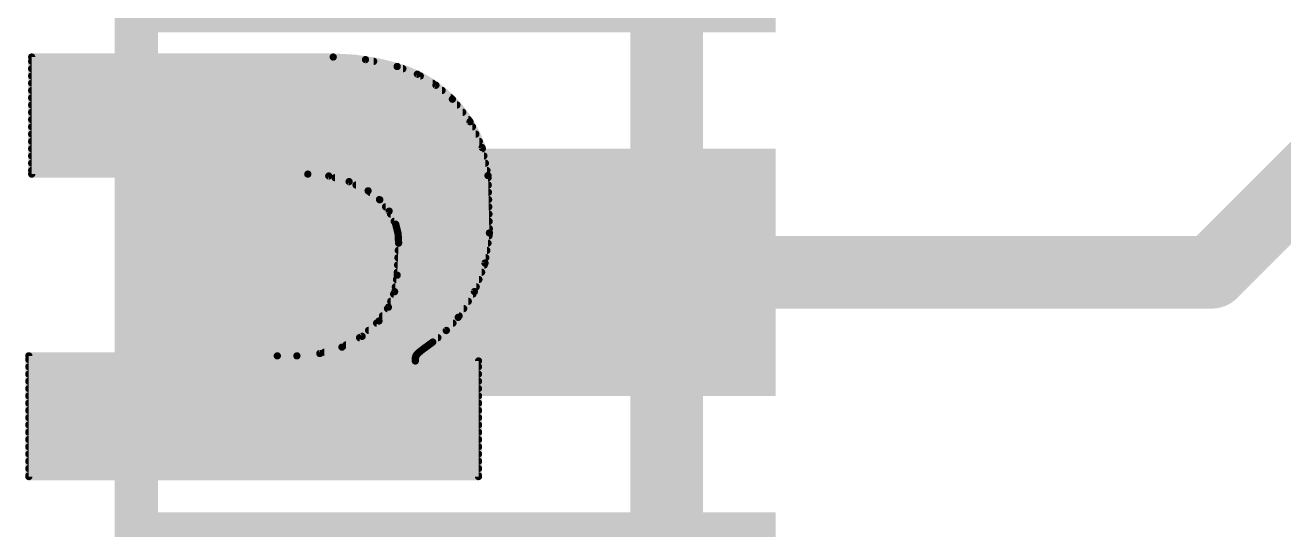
# Model space of a CAD drawing. Extents: x 0 to 108, y -13 to 32.
# Drawn here: x 14.267 to 18.668, y 16.245 to 18.008 of the extents above; entities that cross this region are included whole.
import ezdxf

# ---------------------------------------------------------------- set-up
doc = ezdxf.new("R2010")
doc.units = 0
for name, color, linetype in [('1', 12, 'CONTINUOUS'), ('16', 132, 'CONTINUOUS'), ('21', 41, 'CONTINUOUS'), ('22', 40, 'CONTINUOUS'), ('29', 253, 'CONTINUOUS'), ('31', 253, 'CONTINUOUS'), ('51', 53, 'CONTINUOUS')]:
    doc.layers.add(name, color=color, linetype=linetype)

# ---------------------------------------------------------------- blocks, each defined once
blk = doc.blocks.new('RECT')
blk.add_solid([(-0.5, -0.5), (0.5, -0.5), (-0.5, 0.5), (0.5, 0.5)])

msp = doc.modelspace()

# ---------------------------------------------------------------- linework, layer by layer
at = {"layer": '1', "const_width": 0.254}
for points in [[(18.415, 17.145), (21.59, 20.32)], [(15.7734, 17.145), (18.415, 17.145)]]:
    msp.add_lwpolyline(points, dxfattribs=at)
at = {"layer": '1', "const_width": 0.127}
for points in [[(15.7734, 17.2085, 1), (15.7734, 17.0815)], [(18.3701, 17.1899, 1), (18.4599, 17.1001)], [(18.415, 17.0815, 1), (18.415, 17.2085)]]:
    msp.add_lwpolyline(points, format="xyb", dxfattribs=at)
at = {"layer": '16', "const_width": 0.254}
msp.add_lwpolyline([(16.51, 14.732), (16.51, 29.21)], dxfattribs=at)
at = {"layer": '21', "const_width": 0.1524}
msp.add_lwpolyline([(14.6558, 10.541), (14.6558, 19.939)], dxfattribs=at)
at = {"layer": '22'}
for points, const_width in [([(14.29, 17.8626, 1), (14.29, 17.8498)], 0.0127), ([(14.29, 17.9032, 1), (14.29, 17.8905)], 0.0127), ([(14.29, 17.9032, 1), (14.29, 17.8905)], 0.0127), ([(14.29, 17.888, 1), (14.29, 17.8753)], 0.0127), ([(14.2964, 17.8968, 1), (14.2837, 17.8968)], 0.0127), ([(14.2964, 17.8968, 1), (14.2837, 17.8968)], 0.0127), ([(15.3446, 17.9031, 1), (15.3436, 17.8905)], 0.0127), ([(15.5677, 17.8638, 0.0668), (15.3441, 17.8968)], 0.0254), ([(15.3442, 17.9031, 1), (15.344, 17.8905)], 0.0127), ([(15.3441, 17.8905, 1), (15.3441, 17.9032)], 0.0127), ([(15.3441, 17.8905, 1), (15.3441, 17.9032)], 0.0127), ([(15.4583, 17.894, 1), (15.4557, 17.8816)], 0.0127), ([(15.4565, 17.8814, 1), (15.4575, 17.8941)], 0.0127), ([(15.4855, 17.8753, 1), (15.4855, 17.888)], 0.0127), ([(15.57, 17.8697, 1), (15.5654, 17.8579)], 0.0127), ([(15.7607, 17.7495, 0.1281), (15.5677, 17.8638)], 0.0254), ([(15.5695, 17.8699, 1), (15.5659, 17.8577)], 0.0127), ([(15.5659, 17.8577, 1), (15.5695, 17.8699)], 0.0127), ([(15.5664, 17.8576, 1), (15.569, 17.87)], 0.0127), ([(15.5876, 17.8498, 1), (15.5876, 17.8626)], 0.0127), ([(14.29, 17.8372, 1), (14.29, 17.8244)], 0.0127), ([(15.6415, 17.8423, 1), (15.635, 17.8314)], 0.0127), ([(15.636, 17.8309, 1), (15.6405, 17.8428)], 0.0127), ([(15.6485, 17.8244, 1), (15.6485, 17.8372)], 0.0127), ([(14.29, 17.7864, 1), (14.29, 17.7736)], 0.0127), ([(14.29, 17.8118, 1), (14.29, 17.7991)], 0.0127), ([(15.6914, 17.7991, 1), (15.6914, 17.8118)], 0.0127), ([(15.7073, 17.8032, 1), (15.6991, 17.7936)], 0.0127), ([(15.6999, 17.7929, 1), (15.7064, 17.8039)], 0.0127), ([(15.7248, 17.7736, 1), (15.7248, 17.7864)], 0.0127), ([(14.29, 17.761, 1), (14.29, 17.7482)], 0.0127), ([(14.29, 17.7356, 1), (14.29, 17.7229)], 0.0127), ([(15.7657, 17.7534, 1), (15.7557, 17.7456)], 0.0127), ([(15.8852, 17.4828, 0.1741), (15.7607, 17.7495)], 0.0254), ([(15.7652, 17.754, 1), (15.7562, 17.745)], 0.0127), ([(15.7547, 17.7482, 1), (15.7547, 17.761)], 0.0127), ([(15.7562, 17.745, 1), (15.7652, 17.754)], 0.0127), ([(15.7566, 17.7447, 1), (15.7648, 17.7543)], 0.0127), ([(15.7767, 17.7229, 1), (15.7767, 17.7356)], 0.0127), ([(14.29, 17.7102, 1), (14.29, 17.6974)], 0.0127), ([(14.29, 17.6848, 1), (14.29, 17.672)], 0.0127), ([(15.7967, 17.6974, 1), (15.7967, 17.7102)], 0.0127), ([(15.8166, 17.672, 1), (15.8166, 17.6848)], 0.0127), ([(14.29, 17.6594, 1), (14.29, 17.6467)], 0.0127), ([(15.8282, 17.6737, 1), (15.8167, 17.6683)], 0.0127), ([(15.8174, 17.6671, 1), (15.8274, 17.6749)], 0.0127), ([(15.8309, 17.6467, 1), (15.8309, 17.6594)], 0.0127), ([(14.29, 17.634, 1), (14.29, 17.6212)], 0.0127), ([(14.29, 17.6086, 1), (14.29, 17.5958)], 0.0127), ([(15.8427, 17.6212, 1), (15.8427, 17.634)], 0.0127), ([(15.8546, 17.5958, 1), (15.8546, 17.6086)], 0.0127), ([(14.29, 17.5832, 1), (14.29, 17.5705)], 0.0127), ([(14.29, 17.5578, 1), (14.29, 17.545)], 0.0127), ([(15.8709, 17.5818, 1), (15.8585, 17.5792)], 0.0127), ([(15.8589, 17.5778, 1), (15.8704, 17.5832)], 0.0127), ([(15.8655, 17.5705, 1), (15.8655, 17.5832)], 0.0127), ([(15.8708, 17.545, 1), (15.8708, 17.5578)], 0.0127), ([(14.29, 17.5324, 1), (14.29, 17.5196)], 0.0127), ([(15.8761, 17.5196, 1), (15.8761, 17.5324)], 0.0127), ([(14.29, 17.507, 1), (14.29, 17.4943)], 0.0127), ([(14.29, 17.4943, 1), (14.29, 17.4815)], 0.0127), ([(14.29, 17.4943, 1), (14.29, 17.4815)], 0.0127), ([(14.2837, 17.4879, 1), (14.2964, 17.4879)], 0.0127), ([(14.2837, 17.4879, 1), (14.2964, 17.4879)], 0.0127), ([(15.2558, 17.4942, 1), (15.2546, 17.4816)], 0.0127), ([(15.4661, 17.4295, 0.136), (15.2552, 17.4879)], 0.0254), ([(15.2552, 17.4942, 1), (15.2552, 17.4816)], 0.0127), ([(15.2552, 17.4815, 1), (15.2552, 17.4943)], 0.0127), ([(15.2552, 17.4815, 1), (15.2552, 17.4943)], 0.0127), ([(15.3303, 17.4874, 1), (15.3269, 17.4752)], 0.0127), ([(15.3281, 17.475, 1), (15.3292, 17.4876)], 0.0127), ([(15.3506, 17.4816, 1), (15.3506, 17.4688)], 0.0127), ([(15.4025, 17.4673, 1), (15.3969, 17.4559)], 0.0127), ([(15.398, 17.4555, 1), (15.4014, 17.4677)], 0.0127), ([(15.8915, 17.483, 1), (15.8789, 17.4826)], 0.0127), ([(15.8902, 17.2822, 0.0335), (15.8852, 17.4828)], 0.0254), ([(15.8915, 17.4834, 1), (15.8789, 17.4822)], 0.0127), ([(15.8789, 17.4822, 1), (15.8915, 17.4834)], 0.0127), ([(15.879, 17.4815, 1), (15.8914, 17.4841)], 0.0127), ([(15.8815, 17.4943, 1), (15.8815, 17.507)], 0.0127), ([(15.8854, 17.4688, 1), (15.8854, 17.4816)], 0.0127), ([(15.4241, 17.4562, 1), (15.4241, 17.4434)], 0.0127), ([(15.47, 17.4345, 1), (15.4622, 17.4245)], 0.0127), ([(15.5626, 17.3126, 0.1719), (15.4661, 17.4295)], 0.0254), ([(15.4694, 17.4349, 1), (15.4628, 17.4241)], 0.0127), ([(15.4628, 17.4241, 1), (15.4694, 17.4349)], 0.0127), ([(15.4633, 17.4238, 1), (15.4689, 17.4352)], 0.0127), ([(15.4728, 17.4308, 1), (15.4728, 17.4181)], 0.0127), ([(15.886, 17.4434, 1), (15.886, 17.4562)], 0.0127), ([(15.8867, 17.4181, 1), (15.8867, 17.4308)], 0.0127), ([(15.5059, 17.4054, 1), (15.5059, 17.3926)], 0.0127), ([(15.5118, 17.4023, 1), (15.502, 17.3942)], 0.0127), ([(15.503, 17.3932, 1), (15.5108, 17.4033)], 0.0127), ([(15.5272, 17.38, 1), (15.5272, 17.3672)], 0.0127), ([(15.8873, 17.3926, 1), (15.8873, 17.4054)], 0.0127), ([(15.8879, 17.3672, 1), (15.8879, 17.38)], 0.0127), ([(15.5453, 17.3614, 1), (15.534, 17.3558)], 0.0127), ([(15.5347, 17.3546, 1), (15.5445, 17.3626)], 0.0127), ([(15.5448, 17.3546, 1), (15.5448, 17.3419)], 0.0127), ([(15.8886, 17.3419, 1), (15.8886, 17.3546)], 0.0127), ([(15.5575, 17.3292, 1), (15.5575, 17.3164)], 0.0127), ([(15.5688, 17.3142, 1), (15.5564, 17.311)], 0.0127), ([(15.5727, 17.2466, 0.0992), (15.5626, 17.3126)], 0.0254), ([(15.5686, 17.3148, 1), (15.5566, 17.3104)], 0.0127), ([(15.5566, 17.3104, 1), (15.5686, 17.3148)], 0.0127), ([(15.5569, 17.3098, 1), (15.5683, 17.3154)], 0.0127), ([(15.5665, 17.3038, 1), (15.5665, 17.291)], 0.0127), ([(15.781, 16.9875, 0.1577), (15.8902, 17.2822)], 0.0254), ([(15.8965, 17.2813, 1), (15.8839, 17.2831)], 0.0127), ([(15.8965, 17.2819, 1), (15.8839, 17.2825)], 0.0127), ([(15.8892, 17.3164, 1), (15.8892, 17.3292)], 0.0127), ([(15.8898, 17.291, 1), (15.8898, 17.3038)], 0.0127), ([(15.5727, 17.2466, 0.0006), (15.5677, 17.1348)], 0.0254), ([(15.5773, 17.2804, 1), (15.5646, 17.2798)], 0.0127), ([(15.5648, 17.2785, 1), (15.5771, 17.2817)], 0.0127), ([(15.5714, 17.2784, 1), (15.5714, 17.2657)], 0.0127), ([(15.5727, 17.253, 1), (15.5727, 17.2402)], 0.0127), ([(15.5664, 17.2469, 1), (15.579, 17.2463)], 0.0127), ([(15.579, 17.2463, 1), (15.5664, 17.2469)], 0.0127), ([(15.579, 17.2463, 1), (15.5664, 17.2469)], 0.0127), ([(15.5664, 17.2463, 1), (15.579, 17.2469)], 0.0127), ([(15.8839, 17.2825, 1), (15.8965, 17.2819)], 0.0127), ([(15.8839, 17.282, 1), (15.8965, 17.2824)], 0.0127), ([(15.885, 17.2402, 1), (15.885, 17.253)], 0.0127), ([(15.8887, 17.2657, 1), (15.8887, 17.2784)], 0.0127), ([(15.5704, 17.2022, 1), (15.5704, 17.1895)], 0.0127), ([(15.5716, 17.2276, 1), (15.5716, 17.2148)], 0.0127), ([(15.8775, 17.1895, 1), (15.8775, 17.2022)], 0.0127), ([(15.8812, 17.2148, 1), (15.8812, 17.2276)], 0.0127), ([(15.5693, 17.1768, 1), (15.5693, 17.164)], 0.0127), ([(15.8684, 17.178, 1), (15.881, 17.1761)], 0.0127), ([(15.8807, 17.1748, 1), (15.8688, 17.1792)], 0.0127), ([(15.8722, 17.164, 1), (15.8722, 17.1768)], 0.0127), ([(15.5042, 16.9748, 0.1688), (15.5677, 17.1348)], 0.0254), ([(15.5653, 17.126, 1), (15.5653, 17.1133)], 0.0127), ([(15.5614, 17.1351, 1), (15.574, 17.1345)], 0.0127), ([(15.5614, 17.1351, 1), (15.574, 17.1345)], 0.0127), ([(15.574, 17.1338, 1), (15.5614, 17.1358)], 0.0127), ([(15.574, 17.1345, 1), (15.5614, 17.1351)], 0.0127), ([(15.5682, 17.1514, 1), (15.5682, 17.1386)], 0.0127), ([(15.8534, 17.1133, 1), (15.8534, 17.126)], 0.0127), ([(15.8628, 17.1386, 1), (15.8628, 17.1514)], 0.0127), ([(15.5554, 17.0752, 1), (15.5554, 17.0624)], 0.0127), ([(15.5524, 17.0781, 1), (15.565, 17.0762)], 0.0127), ([(15.5646, 17.0748, 1), (15.5528, 17.0795)], 0.0127), ([(15.5614, 17.1006, 1), (15.5614, 17.0878)], 0.0127), ([(15.8318, 17.0796, 1), (15.8437, 17.0752)], 0.0127), ([(15.8431, 17.074, 1), (15.8324, 17.0808)], 0.0127), ([(15.8324, 17.0624, 1), (15.8324, 17.0752)], 0.0127), ([(15.844, 17.0878, 1), (15.844, 17.1006)], 0.0127), ([(15.5338, 17.0244, 1), (15.5338, 17.0116)], 0.0127), ([(15.5313, 17.0253, 1), (15.5431, 17.0206)], 0.0127), ([(15.5424, 17.0193, 1), (15.5319, 17.0265)], 0.0127), ([(15.5453, 17.0498, 1), (15.5453, 17.0371)], 0.0127), ([(15.8003, 17.0116, 1), (15.8003, 17.0244)], 0.0127), ([(15.8163, 17.0371, 1), (15.8163, 17.0498)], 0.0127), ([(15.3746, 16.8834, 0.1229), (15.5042, 16.9748)], 0.0254), ([(15.509, 16.9707, 1), (15.4994, 16.9789)], 0.0127), ([(15.5085, 16.9701, 1), (15.4999, 16.9795)], 0.0127), ([(15.5164, 16.999, 1), (15.5164, 16.9862)], 0.0127), ([(15.6921, 16.9012, 0.0664), (15.781, 16.9875)], 0.0254), ([(15.776, 16.9914, 1), (15.786, 16.9836)], 0.0127), ([(15.7756, 16.9909, 1), (15.7864, 16.9841)], 0.0127), ([(15.786, 16.9836, 1), (15.776, 16.9914)], 0.0127), ([(15.7857, 16.9832, 1), (15.7763, 16.9918)], 0.0127), ([(15.7842, 16.9862, 1), (15.7842, 16.999)], 0.0127), ([(15.4678, 16.9482, 1), (15.4678, 16.9354)], 0.0127), ([(15.4958, 16.9736, 1), (15.4958, 16.9609)], 0.0127), ([(15.4994, 16.9789, 1), (15.509, 16.9707)], 0.0127), ([(15.499, 16.9784, 1), (15.5094, 16.9712)], 0.0127), ([(15.7347, 16.9457, 1), (15.7441, 16.9371)], 0.0127), ([(15.7435, 16.9366, 1), (15.7353, 16.9462)], 0.0127), ([(15.7398, 16.9354, 1), (15.7398, 16.9482)], 0.0127), ([(15.7627, 16.9609, 1), (15.7627, 16.9736)], 0.0127), ([(15.3888, 16.8974, 1), (15.3888, 16.8847)], 0.0127), ([(15.4362, 16.9228, 1), (15.4362, 16.91)], 0.0127), ([(15.4408, 16.9258, 1), (15.4493, 16.9164)], 0.0127), ([(15.448, 16.9155, 1), (15.442, 16.9267)], 0.0127), ([(15.654, 16.8732, 0.0022), (15.6921, 16.9012)], 0.0254), ([(15.6782, 16.8847, 1), (15.6782, 16.8974)], 0.0127), ([(15.6883, 16.9063, 1), (15.6959, 16.8961)], 0.0127), ([(15.688, 16.906, 1), (15.6962, 16.8964)], 0.0127), ([(15.6959, 16.8961, 1), (15.6883, 16.9063)], 0.0127), ([(15.6959, 16.8961, 1), (15.6883, 16.9063)], 0.0127), ([(15.71, 16.91, 1), (15.71, 16.9228)], 0.0127), ([(14.2799, 16.8593, 1), (14.2799, 16.8466)], 0.0127), ([(14.2799, 16.8593, 1), (14.2799, 16.8466)], 0.0127), ([(14.2863, 16.8529, 1), (14.2736, 16.8529)], 0.0127), ([(14.2863, 16.8529, 1), (14.2736, 16.8529)], 0.0127), ([(15.1486, 16.8529, 0.0064), (15.2171, 16.8529)], 0.0254), ([(15.1487, 16.8592, 1), (15.1485, 16.8466)], 0.0127), ([(15.1486, 16.8466, 1), (15.1486, 16.8593)], 0.0127), ([(15.2171, 16.8529, 0.0895), (15.3746, 16.8834)], 0.0254), ([(15.2165, 16.8592, 1), (15.2177, 16.8466)], 0.0127), ([(15.217, 16.8592, 1), (15.2172, 16.8466)], 0.0127), ([(15.2172, 16.8466, 1), (15.217, 16.8592)], 0.0127), ([(15.2171, 16.8466, 1), (15.2171, 16.8593)], 0.0127), ([(15.2955, 16.8672, 1), (15.299, 16.855)], 0.0127), ([(15.2979, 16.8548, 1), (15.2966, 16.8674)], 0.0127), ([(15.3128, 16.872, 1), (15.3128, 16.8592)], 0.0127), ([(15.3723, 16.8893, 1), (15.3769, 16.8775)], 0.0127), ([(15.3716, 16.889, 1), (15.3776, 16.8778)], 0.0127), ([(15.3769, 16.8775, 1), (15.3723, 16.8893)], 0.0127), ([(15.3764, 16.8773, 1), (15.3728, 16.8895)], 0.0127), ([(15.6388, 16.8605, 0.205), (15.6312, 16.8427)], 0.0254), ([(15.6376, 16.8427, 1), (15.6249, 16.8427)], 0.0127), ([(15.6376, 16.8427, 1), (15.6249, 16.8427)], 0.0127), ([(15.628, 16.856, 1), (15.6384, 16.8488)], 0.0127), ([(15.6394, 16.8511, 1), (15.627, 16.8536)], 0.0127), ([(15.654, 16.8732, 0.0333), (15.6388, 16.8605)], 0.0254), ([(15.6347, 16.8654, 1), (15.6429, 16.8556)], 0.0127), ([(15.6344, 16.8651, 1), (15.6432, 16.8559)], 0.0127), ([(15.644, 16.8569, 1), (15.6336, 16.8641)], 0.0127), ([(15.6432, 16.8559, 1), (15.6344, 16.8651)], 0.0127), ([(15.6449, 16.8592, 1), (15.6449, 16.872)], 0.0127), ([(15.6502, 16.8783, 1), (15.6578, 16.8681)], 0.0127), ([(15.6503, 16.8783, 1), (15.6577, 16.8681)], 0.0127), ([(15.6581, 16.8683, 1), (15.6499, 16.8781)], 0.0127), ([(15.6577, 16.8681, 1), (15.6503, 16.8783)], 0.0127), ([(14.2799, 16.8466, 1), (14.2799, 16.8338)], 0.0127), ([(14.2799, 16.8212, 1), (14.2799, 16.8085)], 0.0127), ([(15.625, 16.844, 1), (15.6374, 16.8414)], 0.0127), ([(15.6312, 16.8415, 1), (15.6312, 16.8287)], 0.0127), ([(15.6312, 16.8415, 1), (15.6312, 16.8287)], 0.0127), ([(15.6249, 16.8427, 1), (15.6375, 16.8427)], 0.0127), ([(15.6249, 16.8351, 1), (15.6376, 16.8351)], 0.0127), ([(15.6249, 16.8351, 1), (15.6376, 16.8351)], 0.0127), ([(15.6312, 16.8338, 1), (15.6312, 16.8466)], 0.0127), ([(15.8584, 16.8351, 1), (15.8458, 16.8351)], 0.0127), ([(15.8584, 16.8351, 1), (15.8458, 16.8351)], 0.0127), ([(15.8521, 16.8287, 1), (15.8521, 16.8415)], 0.0127), ([(15.8521, 16.8287, 1), (15.8521, 16.8415)], 0.0127), ([(15.8521, 16.8085, 1), (15.8521, 16.8212)], 0.0127), ([(14.2799, 16.7958, 1), (14.2799, 16.783)], 0.0127), ([(14.2799, 16.7704, 1), (14.2799, 16.7576)], 0.0127), ([(15.8521, 16.783, 1), (15.8521, 16.7958)], 0.0127), ([(15.8521, 16.7576, 1), (15.8521, 16.7704)], 0.0127), ([(14.2799, 16.745, 1), (14.2799, 16.7323)], 0.0127), ([(14.2799, 16.7196, 1), (14.2799, 16.7068)], 0.0127), ([(15.8521, 16.7323, 1), (15.8521, 16.745)], 0.0127), ([(15.8521, 16.7068, 1), (15.8521, 16.7196)], 0.0127), ([(14.2799, 16.6942, 1), (14.2799, 16.6814)], 0.0127), ([(15.8521, 16.6814, 1), (15.8521, 16.6942)], 0.0127), ([(14.2799, 16.6688, 1), (14.2799, 16.6561)], 0.0127), ([(14.2799, 16.6434, 1), (14.2799, 16.6306)], 0.0127), ([(15.8521, 16.6561, 1), (15.8521, 16.6688)], 0.0127), ([(15.8521, 16.6306, 1), (15.8521, 16.6434)], 0.0127), ([(14.2799, 16.618, 1), (14.2799, 16.6052)], 0.0127), ([(14.2799, 16.5926, 1), (14.2799, 16.5799)], 0.0127), ([(15.8521, 16.6052, 1), (15.8521, 16.618)], 0.0127), ([(15.8521, 16.5799, 1), (15.8521, 16.5926)], 0.0127), ([(14.2799, 16.5672, 1), (14.2799, 16.5544)], 0.0127), ([(14.2799, 16.5418, 1), (14.2799, 16.529)], 0.0127), ([(15.8521, 16.5544, 1), (15.8521, 16.5672)], 0.0127), ([(15.8521, 16.529, 1), (15.8521, 16.5418)], 0.0127), ([(14.2799, 16.5164, 1), (14.2799, 16.5037)], 0.0127), ([(15.8521, 16.5037, 1), (15.8521, 16.5164)], 0.0127), ([(14.2799, 16.491, 1), (14.2799, 16.4782)], 0.0127), ([(14.2799, 16.4656, 1), (14.2799, 16.4528)], 0.0127), ([(15.8521, 16.4782, 1), (15.8521, 16.491)], 0.0127), ([(15.8521, 16.4528, 1), (15.8521, 16.4656)], 0.0127), ([(14.2799, 16.4402, 1), (14.2799, 16.4275)], 0.0127), ([(14.2799, 16.4377, 1), (14.2799, 16.4249)], 0.0127), ([(14.2799, 16.4377, 1), (14.2799, 16.4249)], 0.0127), ([(14.2736, 16.4313, 1), (14.2863, 16.4313)], 0.0127), ([(14.2736, 16.4313, 1), (14.2863, 16.4313)], 0.0127), ([(15.8458, 16.4313, 1), (15.8584, 16.4313)], 0.0127), ([(15.8458, 16.4313, 1), (15.8584, 16.4313)], 0.0127), ([(15.8521, 16.4275, 1), (15.8521, 16.4402)], 0.0127), ([(15.8521, 16.4249, 1), (15.8521, 16.4377)], 0.0127), ([(15.8521, 16.4249, 1), (15.8521, 16.4377)], 0.0127)]:
    msp.add_lwpolyline(points, format="xyb", dxfattribs=dict(at, const_width=const_width))
at = {"layer": '22', "const_width": 0.0254}
for points in [[(15.3441, 17.8968), (14.29, 17.8968)], [(14.29, 17.8968), (14.29, 17.4879)], [(15.3441, 17.8968), (14.29, 17.8968)], [(14.29, 17.8968), (14.29, 17.4879)], [(14.29, 17.8816), (15.4855, 17.8816)], [(14.29, 17.8562), (15.5876, 17.8562)], [(15.457, 17.8878), (15.3441, 17.8968)], [(15.5677, 17.8638), (15.457, 17.8878)], [(15.6382, 17.8369), (15.5677, 17.8638)], [(14.29, 17.8308), (15.6485, 17.8308)], [(15.7032, 17.7984), (15.6382, 17.8369)], [(14.29, 17.8054), (15.6914, 17.8054)], [(14.29, 17.78), (15.7248, 17.78)], [(15.7607, 17.7495), (15.7032, 17.7984)], [(14.29, 17.7546), (15.7547, 17.7546)], [(14.29, 17.7292), (15.7767, 17.7292)], [(15.8224, 17.671), (15.7607, 17.7495)], [(14.29, 17.7038), (15.7967, 17.7038)], [(14.29, 17.6784), (15.8166, 17.6784)], [(14.29, 17.653), (15.8309, 17.653)], [(15.8647, 17.5805), (15.8224, 17.671)], [(14.29, 17.6276), (15.8427, 17.6276)], [(14.29, 17.6022), (15.8546, 17.6022)], [(14.29, 17.5768), (15.8655, 17.5768)], [(14.29, 17.5514), (15.8708, 17.5514)], [(15.8852, 17.4828), (15.8647, 17.5805)], [(14.29, 17.526), (15.8761, 17.526)], [(14.29, 17.5006), (15.8815, 17.5006)], [(14.29, 17.4879), (15.2552, 17.4879)], [(14.29, 17.4879), (15.2552, 17.4879)], [(15.2552, 17.4879), (15.3286, 17.4813)], [(15.3286, 17.4813), (15.3997, 17.4616)], [(15.3506, 17.4752), (15.8854, 17.4752)], [(15.3997, 17.4616), (15.4661, 17.4295)], [(15.8902, 17.2822), (15.8852, 17.4828)], [(15.4241, 17.4498), (15.886, 17.4498)], [(15.4661, 17.4295), (15.5069, 17.3982)], [(15.4728, 17.4244), (15.8867, 17.4244)], [(15.5059, 17.399), (15.8873, 17.399)], [(15.5069, 17.3982), (15.5396, 17.3586)], [(15.5272, 17.3736), (15.8879, 17.3736)], [(15.5396, 17.3586), (15.5626, 17.3126)], [(15.5448, 17.3482), (15.8886, 17.3482)], [(15.5575, 17.3228), (15.8892, 17.3228)], [(15.5626, 17.3126), (15.5709, 17.2801)], [(15.5665, 17.2974), (15.8898, 17.2974)], [(15.8747, 17.177), (15.8902, 17.2822)], [(15.5727, 17.2466), (15.5677, 17.1348)], [(15.5709, 17.2801), (15.5727, 17.2466)], [(15.5714, 17.272), (15.8887, 17.272)], [(15.5727, 17.2466), (15.885, 17.2466)], [(15.5704, 17.1958), (15.8775, 17.1958)], [(15.5716, 17.2212), (15.8812, 17.2212)], [(15.5693, 17.1704), (15.8722, 17.1704)], [(15.8378, 17.0774), (15.8747, 17.177)], [(15.5677, 17.1348), (15.5587, 17.0772)], [(15.5653, 17.1196), (15.8534, 17.1196)], [(15.5682, 17.145), (15.8628, 17.145)], [(15.5587, 17.0772), (15.5372, 17.0229)], [(15.5554, 17.0688), (15.8324, 17.0688)], [(15.5614, 17.0942), (15.844, 17.0942)], [(15.781, 16.9875), (15.8378, 17.0774)], [(15.5372, 17.0229), (15.5042, 16.9748)], [(15.5338, 17.018), (15.8003, 17.018)], [(15.5453, 17.0434), (15.8163, 17.0434)], [(15.5042, 16.9748), (15.445, 16.9211)], [(15.5164, 16.9926), (15.7842, 16.9926)], [(15.7394, 16.9414), (15.781, 16.9875)], [(15.4678, 16.9418), (15.7398, 16.9418)], [(15.4958, 16.9672), (15.7627, 16.9672)], [(15.6921, 16.9012), (15.7394, 16.9414)], [(15.445, 16.9211), (15.3746, 16.8834)], [(15.3888, 16.891), (15.6782, 16.891)], [(15.4362, 16.9164), (15.71, 16.9164)], [(15.654, 16.8732), (15.6921, 16.9012)], [(15.2171, 16.8529), (14.2799, 16.8529)], [(14.2799, 16.8529), (14.2799, 16.4313)], [(15.1486, 16.8529), (14.2799, 16.8529)], [(14.2799, 16.8529), (14.2799, 16.4313)], [(15.2972, 16.8611), (15.2171, 16.8529)], [(15.3746, 16.8834), (15.2972, 16.8611)], [(15.3128, 16.8656), (15.6449, 16.8656)], [(15.6312, 16.8427), (15.6332, 16.8524)], [(15.6312, 16.8351), (15.6312, 16.8427)], [(15.6312, 16.8351), (15.6312, 16.8427)], [(15.6332, 16.8524), (15.6388, 16.8605)], [(15.6388, 16.8605), (15.654, 16.8732)], [(14.2799, 16.8402), (15.6312, 16.8402)], [(14.2799, 16.8148), (15.8521, 16.8148)], [(15.8521, 16.8351), (15.6312, 16.8351)], [(15.8521, 16.8351), (15.6312, 16.8351)], [(15.8521, 16.4313), (15.8521, 16.8351)], [(15.8521, 16.4313), (15.8521, 16.8351)], [(14.2799, 16.7894), (15.8521, 16.7894)], [(14.2799, 16.764), (15.8521, 16.764)], [(14.2799, 16.7386), (15.8521, 16.7386)], [(14.2799, 16.7132), (15.8521, 16.7132)], [(14.2799, 16.6878), (15.8521, 16.6878)], [(14.2799, 16.6624), (15.8521, 16.6624)], [(14.2799, 16.637), (15.8521, 16.637)], [(14.2799, 16.6116), (15.8521, 16.6116)], [(14.2799, 16.5862), (15.8521, 16.5862)], [(14.2799, 16.5608), (15.8521, 16.5608)], [(14.2799, 16.5354), (15.8521, 16.5354)], [(14.2799, 16.51), (15.8521, 16.51)], [(14.2799, 16.4846), (15.8521, 16.4846)], [(14.2799, 16.4592), (15.8521, 16.4592)], [(14.2799, 16.4338), (15.8521, 16.4338)], [(14.2799, 16.4313), (15.8521, 16.4313)], [(14.2799, 16.4313), (15.8521, 16.4313)]]:
    msp.add_lwpolyline(points, dxfattribs=at)

# ---------------------------------------------------------------- block references
at = {"layer": '1', "xscale": 0.6604, "yscale": 2.032, "rotation": 270}
msp.add_blockref('RECT', (15.7734, 17.145), dxfattribs=at)
at = {"layer": '29', "xscale": 0.8636, "yscale": 2.2352, "rotation": 270}
for p in [(15.7734, 18.415), (15.7734, 17.145), (15.7734, 15.875)]:
    msp.add_blockref('RECT', p, dxfattribs=at)
at = {"layer": '31', "xscale": 0.6604, "yscale": 2.032, "rotation": 270}
msp.add_blockref('RECT', (15.7734, 17.145), dxfattribs=at)
at = {"layer": '51', "xscale": 0.508, "yscale": 1.143, "rotation": 270}
msp.add_blockref('RECT', (15.2273, 17.145), dxfattribs=at)

doc.saveas('drawing.dxf')
